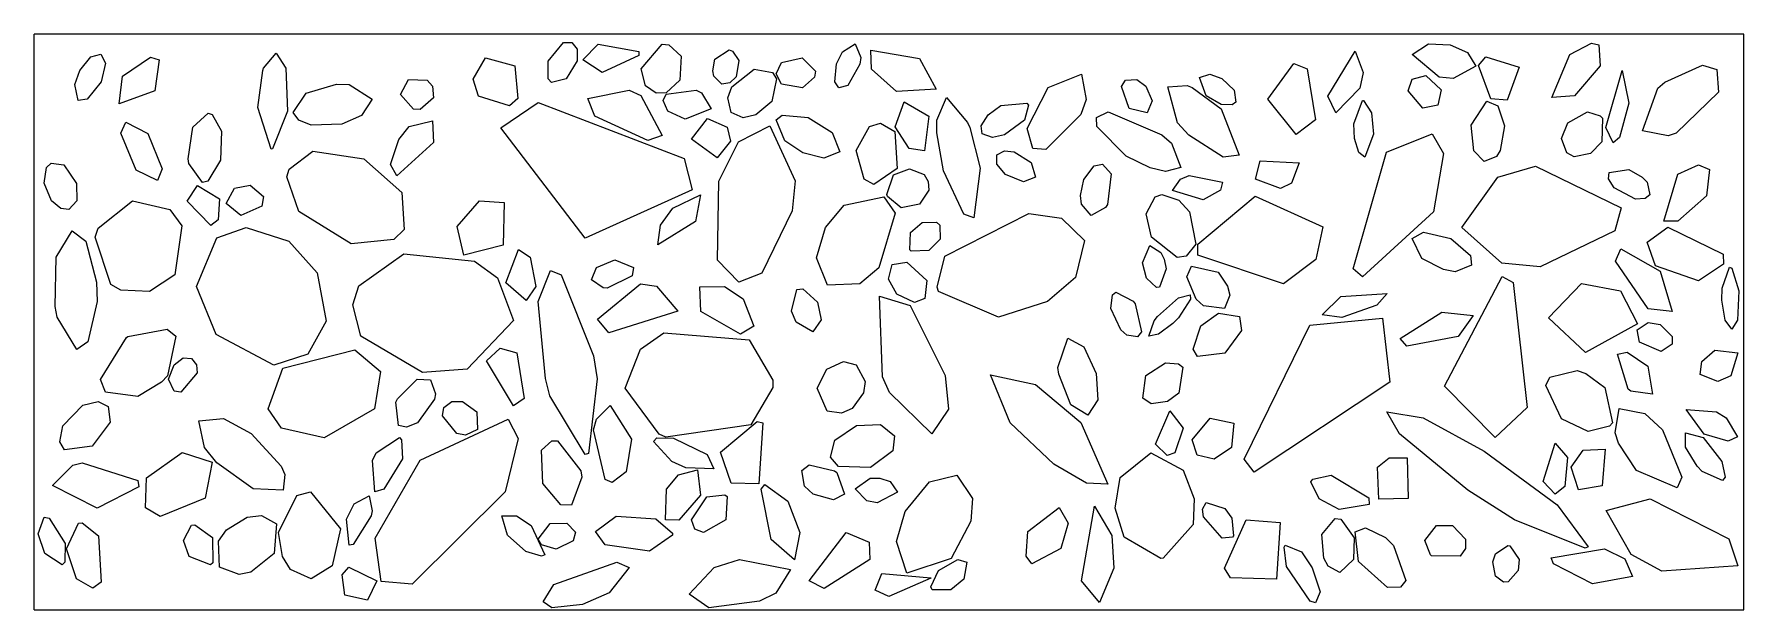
# Model space of a CAD drawing. Header units: millimetres. Extents: x 0 to 0.3, y 0 to 0.101.
import ezdxf

# ---------------------------------------------------------------- set-up
doc = ezdxf.new("R2010")
doc.units = ezdxf.units.MM

msp = doc.modelspace()

# ---------------------------------------------------------------- linework, layer by layer
for p, q in [((0.3, 0.101), (0, 0.101)), ((0, 0), (0, 0.101)), ((0.090172, 0.096271), (0.092897, 0.099523)), ((0.092897, 0.099523), (0.094356, 0.099564)), ((0.094356, 0.099564), (0.095283, 0.098377)), ((0.096268, 0.096491), (0.098979, 0.099277)), ((0.098979, 0.099277), (0.10608, 0.097973)), ((0.106491, 0.094943), (0.110188, 0.099248)), ((0.110188, 0.099248), (0.111381, 0.099145)), ((0.111381, 0.099145), (0.11354, 0.097129)), ((0.141851, 0.09791), (0.144085, 0.09929)), ((0.144085, 0.09929), (0.145049, 0.096939)), ((0.241777, 0.097445), (0.24466, 0.099321)), ((0.24466, 0.099321), (0.24849, 0.099115)), ((0.24849, 0.099115), (0.251522, 0.097787)), ((0.269473, 0.097433), (0.273301, 0.099406)), ((0.273301, 0.099406), (0.274541, 0.099162)), ((0.274541, 0.099162), (0.274818, 0.095443)), ((0.3, 0), (0.3, 0.101)), ((0.007983, 0.09462), (0.009944, 0.097051)), ((0.009944, 0.097051), (0.011688, 0.097496)), ((0.011688, 0.097496), (0.012515, 0.095895)), ((0.015477, 0.093661), (0.020411, 0.096956)), ((0.020411, 0.096956), (0.021916, 0.096529)), ((0.021916, 0.096529), (0.021184, 0.09104)), ((0.040253, 0.095036), (0.042448, 0.097682)), ((0.042448, 0.097682), (0.044129, 0.095051)), ((0.077032, 0.093113), (0.079211, 0.096851)), ((0.079211, 0.096851), (0.084331, 0.095443)), ((0.090203, 0.093145), (0.090172, 0.096271)), ((0.095263, 0.09633), (0.093376, 0.093146)), ((0.095283, 0.098377), (0.095263, 0.09633)), ((0.099659, 0.094293), (0.096268, 0.096491)), ((0.106102, 0.097274), (0.099659, 0.094293)), ((0.10608, 0.097973), (0.106102, 0.097274)), ((0.11354, 0.097129), (0.113319, 0.092923)), ((0.119062, 0.094584), (0.119429, 0.096597)), ((0.119429, 0.096597), (0.121938, 0.098264)), ((0.121938, 0.098264), (0.122547, 0.098049)), ((0.122547, 0.098049), (0.12366, 0.096394)), ((0.12366, 0.096394), (0.123182, 0.093541)), ((0.130174, 0.094048), (0.131114, 0.096053)), ((0.131114, 0.096053), (0.134739, 0.09688)), ((0.134739, 0.09688), (0.137097, 0.094534)), ((0.1408, 0.095804), (0.141851, 0.09791)), ((0.145049, 0.096939), (0.14487, 0.095741)), ((0.146911, 0.09484), (0.146801, 0.098196)), ((0.146801, 0.098196), (0.155365, 0.096719)), ((0.155365, 0.096719), (0.158277, 0.091349)), ((0.226994, 0.09014), (0.231775, 0.098042)), ((0.231775, 0.098042), (0.233205, 0.094299)), ((0.246548, 0.093466), (0.241777, 0.097445)), ((0.251522, 0.097787), (0.252973, 0.095369)), ((0.253425, 0.095491), (0.254716, 0.097037)), ((0.254716, 0.097037), (0.26058, 0.0952)), ((0.26629, 0.089882), (0.269473, 0.097433)), ((0.007111, 0.092197), (0.007983, 0.09462)), ((0.012515, 0.095895), (0.011778, 0.092662)), ((0.014902, 0.088806), (0.015477, 0.093661)), ((0.039241, 0.088121), (0.040129, 0.094654)), ((0.040129, 0.094654), (0.040253, 0.095036)), ((0.044129, 0.095051), (0.044452, 0.087484)), ((0.064276, 0.090421), (0.065665, 0.09307)), ((0.065665, 0.09307), (0.068962, 0.092941)), ((0.07798, 0.090117), (0.077032, 0.093113)), ((0.084331, 0.095443), (0.084849, 0.089744)), ((0.090802, 0.092533), (0.090203, 0.093145)), ((0.093376, 0.093146), (0.090802, 0.092533)), ((0.107242, 0.091951), (0.106491, 0.094943)), ((0.119269, 0.09365), (0.119062, 0.094584)), ((0.120679, 0.092258), (0.119269, 0.09365)), ((0.123182, 0.093541), (0.122076, 0.092449)), ((0.122432, 0.091785), (0.126345, 0.094848)), ((0.126345, 0.094848), (0.129577, 0.094279)), ((0.130285, 0.093147), (0.129413, 0.089188)), ((0.129577, 0.094279), (0.130285, 0.093147)), ((0.131116, 0.092222), (0.130174, 0.094048)), ((0.136953, 0.093448), (0.134847, 0.091609)), ((0.137097, 0.094534), (0.136953, 0.093448)), ((0.140518, 0.092616), (0.1408, 0.095804)), ((0.14487, 0.095741), (0.142753, 0.091978)), ((0.151304, 0.090964), (0.146911, 0.09484)), ((0.177933, 0.091634), (0.183802, 0.093959)), ((0.183802, 0.093959), (0.184627, 0.089533)), ((0.191482, 0.092919), (0.193476, 0.093048)), ((0.193476, 0.093048), (0.195058, 0.091875)), ((0.204474, 0.093403), (0.206321, 0.093975)), ((0.205653, 0.090173), (0.204474, 0.093403)), ((0.206321, 0.093975), (0.208423, 0.093215)), ((0.208423, 0.093215), (0.210583, 0.091202)), ((0.216494, 0.089616), (0.221017, 0.095877)), ((0.221017, 0.095877), (0.223394, 0.094939)), ((0.223394, 0.094939), (0.224827, 0.085966)), ((0.233205, 0.094299), (0.232642, 0.091537)), ((0.241103, 0.091035), (0.24178, 0.093113)), ((0.24178, 0.093113), (0.244193, 0.093766)), ((0.244193, 0.093766), (0.246909, 0.091209)), ((0.248988, 0.093236), (0.246548, 0.093466)), ((0.252973, 0.095369), (0.248988, 0.093236)), ((0.255615, 0.08963), (0.253425, 0.095491)), ((0.26058, 0.0952), (0.258503, 0.089425)), ((0.274818, 0.095443), (0.270263, 0.090187)), ((0.275799, 0.084643), (0.278681, 0.094655)), ((0.278681, 0.094655), (0.279818, 0.088884)), ((0.286121, 0.092604), (0.292776, 0.095586)), ((0.292776, 0.095586), (0.295274, 0.094793)), ((0.295274, 0.094793), (0.295547, 0.09082)), ((0.007731, 0.089353), (0.007111, 0.092197)), ((0.011778, 0.092662), (0.009323, 0.089575)), ((0.021184, 0.09104), (0.014902, 0.088806)), ((0.045471, 0.087253), (0.047721, 0.090647)), ((0.047721, 0.090647), (0.053066, 0.092216)), ((0.053066, 0.092216), (0.055259, 0.092178)), ((0.055259, 0.092178), (0.059296, 0.089583)), ((0.066563, 0.087839), (0.064276, 0.090421)), ((0.068962, 0.092941), (0.069889, 0.091878)), ((0.069889, 0.091878), (0.070088, 0.089842)), ((0.083398, 0.088417), (0.07798, 0.090117)), ((0.097123, 0.089706), (0.104421, 0.091183)), ((0.104421, 0.091183), (0.106446, 0.090231)), ((0.106446, 0.090231), (0.110202, 0.0832)), ((0.109123, 0.09064), (0.107242, 0.091951)), ((0.1109, 0.090731), (0.109123, 0.09064)), ((0.110393, 0.089359), (0.110917, 0.090486)), ((0.113319, 0.092923), (0.1109, 0.090731)), ((0.110917, 0.090486), (0.116134, 0.09116)), ((0.116134, 0.09116), (0.117098, 0.090719)), ((0.117098, 0.090719), (0.118767, 0.087881)), ((0.122076, 0.092449), (0.120679, 0.092258)), ((0.121703, 0.089814), (0.122432, 0.091785)), ((0.134847, 0.091609), (0.131116, 0.092222)), ((0.141221, 0.091598), (0.140518, 0.092616)), ((0.142753, 0.091978), (0.141221, 0.091598)), ((0.158277, 0.091349), (0.151304, 0.090964)), ((0.17422, 0.084432), (0.177933, 0.091634)), ((0.190778, 0.091827), (0.191482, 0.092919)), ((0.192156, 0.087945), (0.190778, 0.091827)), ((0.195058, 0.091875), (0.196181, 0.089326)), ((0.198934, 0.091787), (0.2023, 0.092001)), ((0.200647, 0.085438), (0.198934, 0.091787)), ((0.2023, 0.092001), (0.20318, 0.091645)), ((0.20318, 0.091645), (0.208282, 0.087882)), ((0.208277, 0.088642), (0.205653, 0.090173)), ((0.210583, 0.091202), (0.210853, 0.089064)), ((0.228402, 0.087203), (0.226994, 0.09014)), ((0.232642, 0.091537), (0.228402, 0.087203)), ((0.243657, 0.088019), (0.241103, 0.091035)), ((0.246909, 0.091209), (0.246301, 0.088573)), ((0.270263, 0.090187), (0.26629, 0.089882)), ((0.282226, 0.084018), (0.284922, 0.091511)), ((0.284922, 0.091511), (0.286121, 0.092604)), ((0.295547, 0.09082), (0.288141, 0.083659)), ((0.009323, 0.089575), (0.007731, 0.089353)), ((0.027815, 0.08469), (0.03053, 0.08714)), ((0.03053, 0.08714), (0.03122, 0.086907)), ((0.041598, 0.080838), (0.039241, 0.088121)), ((0.044452, 0.087484), (0.04183, 0.080884)), ((0.046431, 0.085933), (0.045471, 0.087253)), ((0.059296, 0.089583), (0.057444, 0.086716)), ((0.067729, 0.087799), (0.066563, 0.087839)), ((0.070088, 0.089842), (0.067729, 0.087799)), ((0.081895, 0.084586), (0.08843, 0.08904)), ((0.084849, 0.089744), (0.083398, 0.088417)), ((0.08843, 0.08904), (0.114072, 0.079183)), ((0.098376, 0.086615), (0.097123, 0.089706)), ((0.111209, 0.087523), (0.110393, 0.089359)), ((0.114242, 0.086108), (0.111209, 0.087523)), ((0.118767, 0.087881), (0.114242, 0.086108)), ((0.122319, 0.087277), (0.121703, 0.089814)), ((0.12439, 0.086346), (0.122319, 0.087277)), ((0.129413, 0.089188), (0.126618, 0.086825)), ((0.151105, 0.084717), (0.152676, 0.089114)), ((0.152676, 0.089114), (0.156989, 0.086635)), ((0.158371, 0.085928), (0.160094, 0.0899)), ((0.160094, 0.0899), (0.163797, 0.085517)), ((0.167417, 0.086853), (0.169629, 0.088477)), ((0.169629, 0.088477), (0.174178, 0.088878)), ((0.174457, 0.088522), (0.173799, 0.085944)), ((0.174178, 0.088878), (0.174457, 0.088522)), ((0.184627, 0.089533), (0.183652, 0.086937)), ((0.186402, 0.086408), (0.188442, 0.087368)), ((0.188442, 0.087368), (0.197899, 0.083357)), ((0.195305, 0.087176), (0.192156, 0.087945)), ((0.196181, 0.089326), (0.195305, 0.087176)), ((0.210233, 0.088592), (0.208277, 0.088642)), ((0.208282, 0.087882), (0.211443, 0.079797)), ((0.210853, 0.089064), (0.210233, 0.088592)), ((0.221423, 0.083387), (0.216494, 0.089616)), ((0.231553, 0.085299), (0.233109, 0.089389)), ((0.233109, 0.089389), (0.233255, 0.089377)), ((0.233255, 0.089377), (0.234647, 0.087175)), ((0.234647, 0.087175), (0.235028, 0.083449)), ((0.246301, 0.088573), (0.243657, 0.088019)), ((0.25215, 0.085049), (0.254925, 0.089235)), ((0.254925, 0.089235), (0.25681, 0.088416)), ((0.258503, 0.089425), (0.255615, 0.08963)), ((0.25681, 0.088416), (0.258031, 0.084921)), ((0.269093, 0.085421), (0.272597, 0.0874)), ((0.272597, 0.0874), (0.274794, 0.086698)), ((0.279818, 0.088884), (0.278192, 0.082851)), ((0.015229, 0.083633), (0.016078, 0.085554)), ((0.016078, 0.085554), (0.019925, 0.083563)), ((0.02702, 0.079148), (0.027815, 0.08469)), ((0.03122, 0.086907), (0.032846, 0.083989)), ((0.048596, 0.085047), (0.046431, 0.085933)), ((0.053967, 0.085233), (0.048596, 0.085047)), ((0.057444, 0.086716), (0.053967, 0.085233)), ((0.06397, 0.082535), (0.065811, 0.084777)), ((0.065811, 0.084777), (0.069866, 0.085805)), ((0.069866, 0.085805), (0.070069, 0.082023)), ((0.096668, 0.065202), (0.081895, 0.084586)), ((0.107702, 0.082335), (0.098376, 0.086615)), ((0.11536, 0.082579), (0.118156, 0.086211)), ((0.118156, 0.086211), (0.121574, 0.084663)), ((0.121574, 0.084663), (0.122166, 0.082208)), ((0.123586, 0.082126), (0.129084, 0.084899)), ((0.126618, 0.086825), (0.12439, 0.086346)), ((0.129084, 0.084899), (0.133511, 0.07529)), ((0.130206, 0.085982), (0.13125, 0.086797)), ((0.131692, 0.082263), (0.130206, 0.085982)), ((0.13125, 0.086797), (0.135798, 0.086398)), ((0.135798, 0.086398), (0.14004, 0.083754)), ((0.144249, 0.080604), (0.146585, 0.084821)), ((0.146585, 0.084821), (0.1485, 0.085412)), ((0.1485, 0.085412), (0.151031, 0.083923)), ((0.153555, 0.08093), (0.151105, 0.084717)), ((0.156989, 0.086635), (0.156208, 0.080555)), ((0.158392, 0.083695), (0.158371, 0.085928)), ((0.163797, 0.085517), (0.164168, 0.084611)), ((0.164168, 0.084611), (0.166026, 0.077474)), ((0.166184, 0.084929), (0.167417, 0.086853)), ((0.166333, 0.083544), (0.166184, 0.084929)), ((0.173799, 0.085944), (0.170268, 0.08336)), ((0.175222, 0.08094), (0.17422, 0.084432)), ((0.183652, 0.086937), (0.177495, 0.08078)), ((0.186498, 0.084781), (0.186402, 0.086408)), ((0.191628, 0.079614), (0.186498, 0.084781)), ((0.202591, 0.083256), (0.200647, 0.085438)), ((0.224827, 0.085966), (0.221423, 0.083387)), ((0.231707, 0.082723), (0.231553, 0.085299)), ((0.252634, 0.080551), (0.25215, 0.085049)), ((0.258031, 0.084921), (0.257274, 0.080579)), ((0.267991, 0.082679), (0.269093, 0.085421)), ((0.274794, 0.086698), (0.275191, 0.086255)), ((0.275191, 0.086255), (0.275091, 0.082091)), ((0.277056, 0.081926), (0.275799, 0.084643)), ((0.286753, 0.08316), (0.282226, 0.084018)), ((0.017911, 0.077157), (0.015229, 0.083633)), ((0.019925, 0.083563), (0.022459, 0.077367)), ((0.032846, 0.083989), (0.032689, 0.078868)), ((0.062522, 0.078109), (0.06397, 0.082535)), ((0.070069, 0.082023), (0.06361, 0.076147)), ((0.110202, 0.0832), (0.107702, 0.082335)), ((0.11985, 0.079281), (0.11536, 0.082579)), ((0.122166, 0.082208), (0.11985, 0.079281)), ((0.120139, 0.075197), (0.123586, 0.082126)), ((0.134905, 0.080167), (0.131692, 0.082263)), ((0.14004, 0.083754), (0.141359, 0.080372)), ((0.151031, 0.083923), (0.151431, 0.077412)), ((0.159536, 0.077019), (0.158392, 0.083695)), ((0.168164, 0.082872), (0.166333, 0.083544)), ((0.170268, 0.08336), (0.168164, 0.082872)), ((0.197899, 0.083357), (0.199566, 0.081854)), ((0.199566, 0.081854), (0.201201, 0.077582)), ((0.208647, 0.079441), (0.202591, 0.083256)), ((0.232456, 0.080252), (0.231707, 0.082723)), ((0.235028, 0.083449), (0.23347, 0.079408)), ((0.23731, 0.080275), (0.245331, 0.083497)), ((0.245331, 0.083497), (0.247288, 0.080091)), ((0.268921, 0.080158), (0.267991, 0.082679)), ((0.275091, 0.082091), (0.273096, 0.08007)), ((0.278192, 0.082851), (0.277056, 0.081926)), ((0.288141, 0.083659), (0.286753, 0.08316)), ((0.002169, 0.077587), (0.002967, 0.078364)), ((0.002967, 0.078364), (0.005198, 0.078075)), ((0.005198, 0.078075), (0.007433, 0.074779)), ((0.027139, 0.078322), (0.02702, 0.079148)), ((0.029507, 0.074985), (0.027139, 0.078322)), ((0.032689, 0.078868), (0.030454, 0.075206)), ((0.04183, 0.080884), (0.041598, 0.080838)), ((0.044734, 0.077314), (0.04887, 0.080457)), ((0.04887, 0.080457), (0.057863, 0.079137)), ((0.057863, 0.079137), (0.064529, 0.073212)), ((0.06361, 0.076147), (0.062522, 0.078109)), ((0.114072, 0.079183), (0.115461, 0.073662)), ((0.138564, 0.079225), (0.134905, 0.080167)), ((0.141359, 0.080372), (0.138564, 0.079225)), ((0.14566, 0.075547), (0.144249, 0.080604)), ((0.156208, 0.080555), (0.153555, 0.08093)), ((0.168908, 0.079809), (0.170258, 0.080527)), ((0.168914, 0.078202), (0.168908, 0.079809)), ((0.170441, 0.076396), (0.168914, 0.078202)), ((0.170258, 0.080527), (0.171976, 0.080332)), ((0.171976, 0.080332), (0.174938, 0.078473)), ((0.174938, 0.078473), (0.175679, 0.075923)), ((0.177495, 0.08078), (0.175222, 0.08094)), ((0.186004, 0.077903), (0.187488, 0.078196)), ((0.187488, 0.078196), (0.189, 0.07652)), ((0.195822, 0.077545), (0.191628, 0.079614)), ((0.211443, 0.079797), (0.208647, 0.079441)), ((0.214299, 0.075585), (0.215131, 0.078777)), ((0.215131, 0.078777), (0.221971, 0.07845)), ((0.221971, 0.07845), (0.220613, 0.074872)), ((0.231443, 0.059849), (0.23731, 0.080275)), ((0.23347, 0.079408), (0.232456, 0.080252)), ((0.247288, 0.080091), (0.245567, 0.069839)), ((0.25445, 0.078677), (0.252634, 0.080551)), ((0.256616, 0.079555), (0.25445, 0.078677)), ((0.257274, 0.080579), (0.256616, 0.079555)), ((0.270223, 0.079505), (0.268921, 0.080158)), ((0.273096, 0.08007), (0.270223, 0.079505)), ((0.288434, 0.076424), (0.292037, 0.078064)), ((0.292037, 0.078064), (0.293961, 0.077237)), ((0.001769, 0.074865), (0.002169, 0.077587)), ((0.021627, 0.075352), (0.017911, 0.077157)), ((0.022459, 0.077367), (0.021627, 0.075352)), ((0.030454, 0.075206), (0.029507, 0.074985)), ((0.044351, 0.075944), (0.044734, 0.077314)), ((0.046437, 0.06988), (0.044351, 0.075944)), ((0.119903, 0.061373), (0.120139, 0.075197)), ((0.133511, 0.07529), (0.133007, 0.069989)), ((0.147317, 0.074641), (0.14566, 0.075547)), ((0.151431, 0.077412), (0.147317, 0.074641)), ((0.149621, 0.072882), (0.150785, 0.076351)), ((0.150785, 0.076351), (0.1536, 0.077394)), ((0.1536, 0.077394), (0.156147, 0.076355)), ((0.156147, 0.076355), (0.156881, 0.075182)), ((0.156881, 0.075182), (0.15701, 0.073615)), ((0.163147, 0.069445), (0.159536, 0.077019)), ((0.166026, 0.077474), (0.164866, 0.068793)), ((0.173605, 0.075109), (0.170441, 0.076396)), ((0.175679, 0.075923), (0.173605, 0.075109)), ((0.183604, 0.072675), (0.184185, 0.075526)), ((0.184185, 0.075526), (0.186004, 0.077903)), ((0.189, 0.07652), (0.188314, 0.071099)), ((0.19851, 0.076901), (0.195822, 0.077545)), ((0.201201, 0.077582), (0.19851, 0.076901)), ((0.199728, 0.07356), (0.20118, 0.075545)), ((0.20118, 0.075545), (0.202653, 0.076193)), ((0.202653, 0.076193), (0.208543, 0.075007)), ((0.208543, 0.075007), (0.208195, 0.073639)), ((0.218724, 0.073936), (0.214299, 0.075585)), ((0.250512, 0.067097), (0.256809, 0.075913)), ((0.256809, 0.075913), (0.263447, 0.077821)), ((0.263447, 0.077821), (0.278493, 0.070546)), ((0.276255, 0.075644), (0.276359, 0.076727)), ((0.277224, 0.074038), (0.276255, 0.075644)), ((0.276359, 0.076727), (0.279796, 0.077271)), ((0.279796, 0.077271), (0.282191, 0.075942)), ((0.282191, 0.075942), (0.283056, 0.075037)), ((0.283056, 0.075037), (0.283516, 0.072822)), ((0.285975, 0.068169), (0.288434, 0.076424)), ((0.293961, 0.077237), (0.293426, 0.072645)), ((0.003052, 0.071778), (0.001769, 0.074865)), ((0.007433, 0.074779), (0.007493, 0.071782)), ((0.026866, 0.071697), (0.028653, 0.074474)), ((0.028653, 0.074474), (0.032522, 0.07212)), ((0.032522, 0.07212), (0.032274, 0.06845)), ((0.033696, 0.07131), (0.035134, 0.073974)), ((0.035134, 0.073974), (0.037906, 0.074503)), ((0.037906, 0.074503), (0.04023, 0.072543)), ((0.04023, 0.072543), (0.039939, 0.070835)), ((0.064529, 0.073212), (0.064902, 0.06674)), ((0.115461, 0.073662), (0.096668, 0.065202)), ((0.112048, 0.070458), (0.116904, 0.072785)), ((0.116904, 0.072785), (0.116031, 0.068117)), ((0.142122, 0.071005), (0.149097, 0.072467)), ((0.149097, 0.072467), (0.151103, 0.069611)), ((0.149743, 0.07251), (0.149621, 0.072882)), ((0.152142, 0.07053), (0.149743, 0.07251)), ((0.15701, 0.073615), (0.155377, 0.071154)), ((0.183767, 0.071203), (0.183604, 0.072675)), ((0.195109, 0.069502), (0.196689, 0.072469)), ((0.196689, 0.072469), (0.197864, 0.072855)), ((0.197864, 0.072855), (0.20086, 0.071881)), ((0.205118, 0.071941), (0.199728, 0.07356)), ((0.204172, 0.064186), (0.214244, 0.072579)), ((0.208195, 0.073639), (0.205118, 0.071941)), ((0.214244, 0.072579), (0.226118, 0.067206)), ((0.220613, 0.074872), (0.218724, 0.073936)), ((0.280991, 0.072059), (0.277224, 0.074038)), ((0.282719, 0.07217), (0.280991, 0.072059)), ((0.283516, 0.072822), (0.282719, 0.07217)), ((0.293426, 0.072645), (0.28841, 0.068168)), ((0.004657, 0.070427), (0.003052, 0.071778)), ((0.00609, 0.070266), (0.004657, 0.070427)), ((0.007493, 0.071782), (0.00609, 0.070266)), ((0.011254, 0.066936), (0.017252, 0.071747)), ((0.017252, 0.071747), (0.023784, 0.070229)), ((0.023784, 0.070229), (0.025932, 0.067398)), ((0.030975, 0.067454), (0.026866, 0.071697)), ((0.036246, 0.069164), (0.033696, 0.07131)), ((0.039939, 0.070835), (0.036246, 0.069164)), ((0.055647, 0.06423), (0.046437, 0.06988)), ((0.074222, 0.067272), (0.078142, 0.071742)), ((0.078142, 0.071742), (0.082447, 0.071471)), ((0.082447, 0.071471), (0.082274, 0.064002)), ((0.109882, 0.067513), (0.112048, 0.070458)), ((0.133007, 0.069989), (0.127695, 0.059058)), ((0.138858, 0.067065), (0.142122, 0.071005)), ((0.151103, 0.069611), (0.148239, 0.060033)), ((0.155377, 0.071154), (0.152142, 0.07053)), ((0.159777, 0.062024), (0.174556, 0.069552)), ((0.164866, 0.068793), (0.163147, 0.069445)), ((0.174556, 0.069552), (0.180257, 0.068709)), ((0.18545, 0.069171), (0.183767, 0.071203)), ((0.187978, 0.07057), (0.18545, 0.069171)), ((0.188314, 0.071099), (0.187978, 0.07057)), ((0.196068, 0.065403), (0.195109, 0.069502)), ((0.20086, 0.071881), (0.202752, 0.06982)), ((0.202752, 0.06982), (0.203844, 0.064139)), ((0.245567, 0.069839), (0.233097, 0.058445)), ((0.278493, 0.070546), (0.27734, 0.066479)), ((0.003862, 0.061866), (0.006642, 0.066476)), ((0.006642, 0.066476), (0.009064, 0.064672)), ((0.010692, 0.065371), (0.011254, 0.066936)), ((0.025932, 0.067398), (0.024681, 0.058783)), ((0.032274, 0.06845), (0.030975, 0.067454)), ((0.032023, 0.065276), (0.037219, 0.067058)), ((0.037219, 0.067058), (0.044669, 0.064697)), ((0.064902, 0.06674), (0.063113, 0.064993)), ((0.075406, 0.06222), (0.074222, 0.067272)), ((0.116031, 0.068117), (0.109408, 0.064063)), ((0.109408, 0.064063), (0.109882, 0.067513)), ((0.137266, 0.061745), (0.138858, 0.067065)), ((0.153667, 0.063172), (0.153748, 0.066219)), ((0.153748, 0.066219), (0.155796, 0.067955)), ((0.155796, 0.067955), (0.158344, 0.068005)), ((0.158344, 0.068005), (0.158918, 0.067501)), ((0.158918, 0.067501), (0.15895, 0.065061)), ((0.180257, 0.068709), (0.184299, 0.064819)), ((0.226118, 0.067206), (0.224896, 0.061443)), ((0.241814, 0.065144), (0.243765, 0.066245)), ((0.243765, 0.066245), (0.248589, 0.065167)), ((0.257558, 0.060834), (0.250512, 0.067097)), ((0.27734, 0.066479), (0.264275, 0.060187)), ((0.283069, 0.064501), (0.286646, 0.067119)), ((0.28841, 0.068168), (0.285975, 0.068169)), ((0.286646, 0.067119), (0.296365, 0.062402)), ((0.009064, 0.064672), (0.010942, 0.057472)), ((0.013449, 0.057086), (0.010692, 0.065371)), ((0.028496, 0.05671), (0.032023, 0.065276)), ((0.044669, 0.064697), (0.049649, 0.059107)), ((0.063113, 0.064993), (0.055647, 0.06423)), ((0.082274, 0.064002), (0.075406, 0.06222)), ((0.082762, 0.057391), (0.084963, 0.063207)), ((0.084963, 0.063207), (0.087008, 0.061893)), ((0.153911, 0.062956), (0.153667, 0.063172)), ((0.156991, 0.063046), (0.153911, 0.062956)), ((0.15895, 0.065061), (0.156991, 0.063046)), ((0.184299, 0.064819), (0.18274, 0.058304)), ((0.194456, 0.060884), (0.195785, 0.063907)), ((0.195785, 0.063907), (0.197673, 0.062707)), ((0.200577, 0.061831), (0.196068, 0.065403)), ((0.203844, 0.064139), (0.202167, 0.062063)), ((0.204209, 0.062203), (0.204172, 0.064186)), ((0.243526, 0.061644), (0.241814, 0.065144)), ((0.248589, 0.065167), (0.252016, 0.062183)), ((0.277492, 0.061179), (0.278407, 0.063316)), ((0.278407, 0.063316), (0.285345, 0.059429)), ((0.284502, 0.060339), (0.283069, 0.064501)), ((0.003688, 0.053193), (0.003862, 0.061866)), ((0.05697, 0.056853), (0.06489, 0.062458)), ((0.06489, 0.062458), (0.077293, 0.061154)), ((0.077293, 0.061154), (0.081311, 0.058234)), ((0.087008, 0.061893), (0.088042, 0.056724)), ((0.097771, 0.057896), (0.098698, 0.060054)), ((0.098698, 0.060054), (0.10188, 0.061398)), ((0.10188, 0.061398), (0.105187, 0.060058)), ((0.105187, 0.060058), (0.104943, 0.058619)), ((0.123672, 0.057504), (0.119903, 0.061373)), ((0.139194, 0.056967), (0.137266, 0.061745)), ((0.148239, 0.060033), (0.14491, 0.057201)), ((0.149885, 0.057988), (0.150584, 0.060568)), ((0.150584, 0.060568), (0.153146, 0.060987)), ((0.153146, 0.060987), (0.156619, 0.057774)), ((0.158444, 0.056586), (0.159777, 0.062024)), ((0.195209, 0.058175), (0.194456, 0.060884)), ((0.197673, 0.062707), (0.19827, 0.061496)), ((0.19827, 0.061496), (0.198649, 0.059816)), ((0.202167, 0.062063), (0.200577, 0.061831)), ((0.20229, 0.058414), (0.203055, 0.06028)), ((0.203055, 0.06028), (0.207741, 0.059222)), ((0.219202, 0.057193), (0.204209, 0.062203)), ((0.224896, 0.061443), (0.219202, 0.057193)), ((0.247313, 0.059685), (0.243526, 0.061644)), ((0.252195, 0.060458), (0.249356, 0.059328)), ((0.252016, 0.062183), (0.252195, 0.060458)), ((0.264275, 0.060187), (0.257558, 0.060834)), ((0.283192, 0.052805), (0.277492, 0.061179)), ((0.292022, 0.057747), (0.284502, 0.060339)), ((0.296424, 0.060655), (0.292022, 0.057747)), ((0.296183, 0.056436), (0.297502, 0.060112)), ((0.296365, 0.062402), (0.296424, 0.060655)), ((0.297502, 0.060112), (0.29788, 0.059948)), ((0.010942, 0.057472), (0.011027, 0.05408)), ((0.015186, 0.056102), (0.013449, 0.057086)), ((0.024681, 0.058783), (0.020241, 0.055841)), ((0.049649, 0.059107), (0.051245, 0.050651)), ((0.081311, 0.058234), (0.084105, 0.050755)), ((0.086324, 0.054274), (0.082762, 0.057391)), ((0.088444, 0.054122), (0.090589, 0.059532)), ((0.090589, 0.059532), (0.092488, 0.058794)), ((0.092488, 0.058794), (0.098123, 0.044583)), ((0.099864, 0.056498), (0.097771, 0.057896)), ((0.098843, 0.051004), (0.106413, 0.057197)), ((0.104943, 0.058619), (0.100536, 0.056463)), ((0.106413, 0.057197), (0.109202, 0.056784)), ((0.127695, 0.059058), (0.123672, 0.057504)), ((0.14491, 0.057201), (0.139194, 0.056967)), ((0.151354, 0.055383), (0.149885, 0.057988)), ((0.156619, 0.057774), (0.156277, 0.054607)), ((0.18274, 0.058304), (0.177831, 0.05411)), ((0.196923, 0.056575), (0.195209, 0.058175)), ((0.198649, 0.059816), (0.197453, 0.056593)), ((0.203893, 0.054523), (0.20229, 0.058414)), ((0.207741, 0.059222), (0.209391, 0.056812)), ((0.233097, 0.058445), (0.231443, 0.059849)), ((0.249356, 0.059328), (0.247313, 0.059685)), ((0.24746, 0.039221), (0.257597, 0.058488)), ((0.257597, 0.058488), (0.259529, 0.057414)), ((0.259529, 0.057414), (0.261965, 0.035472)), ((0.265717, 0.051252), (0.271538, 0.057228)), ((0.271538, 0.057228), (0.278334, 0.055981)), ((0.285345, 0.059429), (0.287422, 0.052369)), ((0.29788, 0.059948), (0.299114, 0.055964)), ((0.011027, 0.05408), (0.009412, 0.047021)), ((0.020241, 0.055841), (0.015186, 0.056102)), ((0.031922, 0.048311), (0.028496, 0.05671)), ((0.05594, 0.053508), (0.05697, 0.056853)), ((0.088042, 0.056724), (0.086324, 0.054274)), ((0.089714, 0.040576), (0.088444, 0.054122)), ((0.100536, 0.056463), (0.099864, 0.056498)), ((0.109202, 0.056784), (0.112945, 0.052384)), ((0.116784, 0.056693), (0.121163, 0.056735)), ((0.116965, 0.052368), (0.116784, 0.056693)), ((0.121163, 0.056735), (0.124407, 0.054569)), ((0.124407, 0.054569), (0.126273, 0.049745)), ((0.132877, 0.052404), (0.133802, 0.056183)), ((0.133802, 0.056183), (0.134864, 0.056339)), ((0.134864, 0.056339), (0.137456, 0.053985)), ((0.148858, 0.04088), (0.14833, 0.05501)), ((0.14833, 0.05501), (0.153703, 0.053399)), ((0.154481, 0.053917), (0.151354, 0.055383)), ((0.156277, 0.054607), (0.154481, 0.053917)), ((0.158661, 0.055841), (0.158444, 0.056586)), ((0.169196, 0.051361), (0.158661, 0.055841)), ((0.177831, 0.05411), (0.169196, 0.051361)), ((0.188923, 0.052842), (0.189242, 0.055261)), ((0.189242, 0.055261), (0.189785, 0.055721)), ((0.189785, 0.055721), (0.19284, 0.05417)), ((0.19284, 0.05417), (0.193178, 0.053696)), ((0.197453, 0.056593), (0.196923, 0.056575)), ((0.197125, 0.051493), (0.200779, 0.054762)), ((0.20291, 0.054499), (0.200773, 0.051218)), ((0.200779, 0.054762), (0.202838, 0.055249)), ((0.202838, 0.055249), (0.20291, 0.054499)), ((0.205172, 0.053362), (0.203893, 0.054523)), ((0.209788, 0.055186), (0.208897, 0.052879)), ((0.209391, 0.056812), (0.209788, 0.055186)), ((0.225991, 0.051757), (0.229277, 0.054963)), ((0.229277, 0.054963), (0.237429, 0.055474)), ((0.237429, 0.055474), (0.235602, 0.053473)), ((0.278334, 0.055981), (0.281329, 0.050181)), ((0.296172, 0.05435), (0.296183, 0.056436)), ((0.296744, 0.050802), (0.296172, 0.05435)), ((0.299114, 0.055964), (0.298871, 0.050841)), ((0.004023, 0.051343), (0.003688, 0.053193)), ((0.007509, 0.045699), (0.004023, 0.051343)), ((0.057338, 0.048032), (0.05594, 0.053508)), ((0.100818, 0.048612), (0.098843, 0.051004)), ((0.112945, 0.052384), (0.100818, 0.048612)), ((0.123966, 0.048357), (0.116965, 0.052368)), ((0.133728, 0.050468), (0.132877, 0.052404)), ((0.137456, 0.053985), (0.138076, 0.050857)), ((0.153703, 0.053399), (0.15986, 0.041115)), ((0.190668, 0.049129), (0.188923, 0.052842)), ((0.193178, 0.053696), (0.194286, 0.048776)), ((0.19651, 0.050705), (0.197125, 0.051493)), ((0.200773, 0.051218), (0.199781, 0.050213)), ((0.204734, 0.049805), (0.207835, 0.052079)), ((0.208897, 0.052879), (0.205172, 0.053362)), ((0.207835, 0.052079), (0.211487, 0.051475)), ((0.211487, 0.051475), (0.211832, 0.049025)), ((0.223852, 0.049934), (0.236577, 0.051145)), ((0.229434, 0.0513), (0.225991, 0.051757)), ((0.235602, 0.053473), (0.229434, 0.0513)), ((0.236577, 0.051145), (0.237884, 0.039931)), ((0.239676, 0.047603), (0.247018, 0.05224)), ((0.247018, 0.05224), (0.252499, 0.051652)), ((0.252499, 0.051652), (0.249899, 0.047929)), ((0.272241, 0.045159), (0.265717, 0.051252)), ((0.287422, 0.052369), (0.283192, 0.052805)), ((0.016416, 0.04795), (0.023323, 0.049242)), ((0.023323, 0.049242), (0.02485, 0.048034)), ((0.02485, 0.048034), (0.023417, 0.04106)), ((0.042031, 0.04293), (0.031922, 0.048311)), ((0.051245, 0.050651), (0.048002, 0.044844)), ((0.068142, 0.041637), (0.057338, 0.048032)), ((0.084105, 0.050755), (0.075991, 0.042222)), ((0.106372, 0.045758), (0.110496, 0.048621)), ((0.110496, 0.048621), (0.125482, 0.047396)), ((0.126273, 0.049745), (0.123966, 0.048357)), ((0.136639, 0.048789), (0.133728, 0.050468)), ((0.138076, 0.050857), (0.136639, 0.048789)), ((0.191726, 0.048175), (0.190668, 0.049129)), ((0.193589, 0.047882), (0.191726, 0.048175)), ((0.194286, 0.048776), (0.193589, 0.047882)), ((0.195585, 0.047992), (0.19651, 0.050705)), ((0.197312, 0.048336), (0.195585, 0.047992)), ((0.199781, 0.050213), (0.197312, 0.048336)), ((0.203374, 0.045741), (0.204734, 0.049805)), ((0.211832, 0.049025), (0.208933, 0.045027)), ((0.212307, 0.026451), (0.223852, 0.049934)), ((0.281329, 0.050181), (0.272241, 0.045159)), ((0.281305, 0.049125), (0.283192, 0.050399)), ((0.281672, 0.046965), (0.281305, 0.049125)), ((0.283192, 0.050399), (0.285341, 0.050076)), ((0.285341, 0.050076), (0.287456, 0.047945)), ((0.297879, 0.049271), (0.296744, 0.050802)), ((0.298871, 0.050841), (0.297879, 0.049271)), ((0.009412, 0.047021), (0.007509, 0.045699)), ((0.011614, 0.040412), (0.016201, 0.047809)), ((0.016201, 0.047809), (0.016416, 0.04795)), ((0.043611, 0.042406), (0.056254, 0.045604)), ((0.056254, 0.045604), (0.060747, 0.041812)), ((0.079388, 0.043662), (0.081751, 0.045933)), ((0.081751, 0.045933), (0.084686, 0.045103)), ((0.084686, 0.045103), (0.085962, 0.037064)), ((0.103682, 0.038918), (0.106372, 0.045758)), ((0.125482, 0.047396), (0.12964, 0.040268)), ((0.179642, 0.042498), (0.181357, 0.047654)), ((0.181357, 0.047654), (0.184218, 0.046159)), ((0.184218, 0.046159), (0.186355, 0.04146)), ((0.20415, 0.044433), (0.203374, 0.045741)), ((0.208933, 0.045027), (0.20415, 0.044433)), ((0.240879, 0.046246), (0.239676, 0.047603)), ((0.249899, 0.047929), (0.240879, 0.046246)), ((0.277832, 0.044856), (0.279546, 0.045198)), ((0.279546, 0.045198), (0.283179, 0.042726)), ((0.285509, 0.045301), (0.281672, 0.046965)), ((0.287421, 0.046583), (0.285509, 0.045301)), ((0.287456, 0.047945), (0.287421, 0.046583)), ((0.292653, 0.043596), (0.294944, 0.045551)), ((0.294944, 0.045551), (0.298949, 0.045061)), ((0.298949, 0.045061), (0.2977, 0.041061)), ((0.023582, 0.040472), (0.024536, 0.042986)), ((0.024536, 0.042986), (0.026165, 0.044199)), ((0.026165, 0.044199), (0.027629, 0.044118)), ((0.027629, 0.044118), (0.028494, 0.043006)), ((0.028494, 0.043006), (0.028572, 0.041564)), ((0.041078, 0.035274), (0.043611, 0.042406)), ((0.048002, 0.044844), (0.042031, 0.04293)), ((0.075991, 0.042222), (0.068142, 0.041637)), ((0.084127, 0.035774), (0.079388, 0.043662)), ((0.098123, 0.044583), (0.098764, 0.040555)), ((0.137369, 0.038912), (0.139068, 0.042218)), ((0.139068, 0.042218), (0.141987, 0.043555)), ((0.141987, 0.043555), (0.144225, 0.042955)), ((0.144225, 0.042955), (0.145793, 0.04004)), ((0.179792, 0.041345), (0.179642, 0.042498)), ((0.195052, 0.04109), (0.198529, 0.043349)), ((0.198529, 0.043349), (0.200793, 0.043138)), ((0.200793, 0.043138), (0.201537, 0.042574)), ((0.201537, 0.042574), (0.200883, 0.038037)), ((0.27971, 0.038725), (0.277832, 0.044856)), ((0.283179, 0.042726), (0.28398, 0.037835)), ((0.292349, 0.041265), (0.292653, 0.043596)), ((0.012502, 0.038194), (0.011614, 0.040412)), ((0.022348, 0.039937), (0.018209, 0.037437)), ((0.023417, 0.04106), (0.022348, 0.039937)), ((0.024578, 0.038359), (0.023582, 0.040472)), ((0.028572, 0.041564), (0.025715, 0.038204)), ((0.060747, 0.041812), (0.059731, 0.035239)), ((0.063742, 0.037029), (0.067223, 0.040465)), ((0.067223, 0.040465), (0.06953, 0.040371)), ((0.06953, 0.040371), (0.070398, 0.037919)), ((0.090486, 0.03753), (0.089714, 0.040576)), ((0.098764, 0.040555), (0.09725, 0.027422)), ((0.12964, 0.040268), (0.129598, 0.038996)), ((0.145793, 0.04004), (0.145527, 0.038056)), ((0.150104, 0.03814), (0.148858, 0.04088)), ((0.15986, 0.041115), (0.160419, 0.0352)), ((0.171268, 0.032832), (0.167795, 0.041228)), ((0.167795, 0.041228), (0.175731, 0.039548)), ((0.175731, 0.039548), (0.183635, 0.032872)), ((0.1819, 0.035991), (0.179792, 0.041345)), ((0.186355, 0.04146), (0.186638, 0.036836)), ((0.194547, 0.037143), (0.195052, 0.04109)), ((0.237884, 0.039931), (0.214101, 0.024146)), ((0.25634, 0.030209), (0.24746, 0.039221)), ((0.265285, 0.039357), (0.265949, 0.040841)), ((0.268013, 0.033512), (0.265285, 0.039357)), ((0.265949, 0.040841), (0.270786, 0.041963)), ((0.270786, 0.041963), (0.27226, 0.041457)), ((0.27226, 0.041457), (0.275593, 0.03903)), ((0.275593, 0.03903), (0.276945, 0.032831)), ((0.295431, 0.040041), (0.292349, 0.041265)), ((0.2977, 0.041061), (0.295431, 0.040041)), ((0.008545, 0.035893), (0.011248, 0.036563)), ((0.011248, 0.036563), (0.012989, 0.035697)), ((0.018209, 0.037437), (0.012502, 0.038194)), ((0.025715, 0.038204), (0.024578, 0.038359)), ((0.063466, 0.036407), (0.063742, 0.037029)), ((0.063942, 0.032338), (0.063466, 0.036407)), ((0.070224, 0.036976), (0.067266, 0.032798)), ((0.070398, 0.037919), (0.070224, 0.036976)), ((0.071894, 0.035474), (0.073307, 0.036558)), ((0.073307, 0.036558), (0.075183, 0.036544)), ((0.075183, 0.036544), (0.077654, 0.034764)), ((0.085962, 0.037064), (0.084127, 0.035774)), ((0.096677, 0.027223), (0.090486, 0.03753)), ((0.109645, 0.030823), (0.103682, 0.038918)), ((0.129598, 0.038996), (0.12576, 0.032457)), ((0.139146, 0.034883), (0.137369, 0.038912)), ((0.145527, 0.038056), (0.143511, 0.035313)), ((0.157505, 0.030889), (0.150104, 0.03814)), ((0.186638, 0.036836), (0.184877, 0.034162)), ((0.196033, 0.036162), (0.194547, 0.037143)), ((0.198867, 0.03654), (0.196033, 0.036162)), ((0.200883, 0.038037), (0.198867, 0.03654)), ((0.280173, 0.038363), (0.27971, 0.038725)), ((0.28398, 0.037835), (0.280173, 0.038363)), ((0.005024, 0.032278), (0.008545, 0.035893)), ((0.012989, 0.035697), (0.01332, 0.032929)), ((0.028904, 0.033149), (0.033248, 0.033551)), ((0.029878, 0.028467), (0.028904, 0.033149)), ((0.033248, 0.033551), (0.038058, 0.030914)), ((0.043399, 0.031858), (0.041078, 0.035274)), ((0.059731, 0.035239), (0.050869, 0.030202)), ((0.067749, 0.026257), (0.083157, 0.033426)), ((0.071621, 0.034015), (0.071894, 0.035474)), ((0.074169, 0.03096), (0.071621, 0.034015)), ((0.077654, 0.034764), (0.077763, 0.03163)), ((0.083157, 0.033426), (0.084923, 0.030079)), ((0.098156, 0.031562), (0.098688, 0.033438)), ((0.098688, 0.033438), (0.101094, 0.035854)), ((0.101094, 0.035854), (0.104824, 0.029947)), ((0.120403, 0.027687), (0.126883, 0.033056)), ((0.126883, 0.033056), (0.127835, 0.032817)), ((0.141693, 0.034506), (0.139146, 0.034883)), ((0.143511, 0.035313), (0.141693, 0.034506)), ((0.160419, 0.0352), (0.157505, 0.030889)), ((0.184877, 0.034162), (0.1819, 0.035991)), ((0.196741, 0.02905), (0.199264, 0.034917)), ((0.199264, 0.034917), (0.201602, 0.031896)), ((0.203213, 0.029829), (0.206361, 0.033633)), ((0.206361, 0.033633), (0.210507, 0.03276)), ((0.239568, 0.03087), (0.237367, 0.034723)), ((0.237367, 0.034723), (0.243751, 0.033704)), ((0.243751, 0.033704), (0.254455, 0.02784)), ((0.261965, 0.035472), (0.25634, 0.030209)), ((0.272709, 0.031309), (0.268013, 0.033512)), ((0.277398, 0.031077), (0.278156, 0.035328)), ((0.278156, 0.035328), (0.282646, 0.034428)), ((0.282646, 0.034428), (0.285708, 0.031566)), ((0.29307, 0.030837), (0.289875, 0.03514)), ((0.289875, 0.03514), (0.295224, 0.034732)), ((0.295224, 0.034732), (0.296926, 0.033672)), ((0.296926, 0.033672), (0.298914, 0.030367)), ((0.004505, 0.029473), (0.005024, 0.032278)), ((0.01332, 0.032929), (0.010168, 0.028723)), ((0.038058, 0.030914), (0.043316, 0.025191)), ((0.050869, 0.030202), (0.043399, 0.031858)), ((0.060035, 0.027533), (0.064109, 0.030224)), ((0.065324, 0.032019), (0.063942, 0.032338)), ((0.064109, 0.030224), (0.064473, 0.02981)), ((0.067266, 0.032798), (0.065324, 0.032019)), ((0.075691, 0.030668), (0.074169, 0.03096)), ((0.077763, 0.03163), (0.075691, 0.030668)), ((0.084923, 0.030079), (0.082653, 0.020707)), ((0.100189, 0.02287), (0.098156, 0.031562)), ((0.108682, 0.029549), (0.109241, 0.03016)), ((0.109241, 0.03016), (0.112159, 0.03014)), ((0.110838, 0.030307), (0.109645, 0.030823)), ((0.12576, 0.032457), (0.110838, 0.030307)), ((0.112159, 0.03014), (0.118069, 0.027227)), ((0.127835, 0.032817), (0.127166, 0.022131)), ((0.140473, 0.029763), (0.144326, 0.032316)), ((0.144326, 0.032316), (0.148528, 0.032494)), ((0.148528, 0.032494), (0.150982, 0.030518)), ((0.150982, 0.030518), (0.150651, 0.027916)), ((0.178907, 0.025542), (0.171268, 0.032832)), ((0.183635, 0.032872), (0.188402, 0.022064)), ((0.201602, 0.031896), (0.200184, 0.027559)), ((0.210507, 0.03276), (0.210117, 0.028471)), ((0.25159, 0.020975), (0.239568, 0.03087)), ((0.276455, 0.032251), (0.272709, 0.031309)), ((0.276945, 0.032831), (0.276455, 0.032251)), ((0.27803, 0.029246), (0.277398, 0.031077)), ((0.285708, 0.031566), (0.289141, 0.023302)), ((0.289787, 0.028555), (0.289763, 0.031067)), ((0.289763, 0.031067), (0.292869, 0.03024)), ((0.292869, 0.03024), (0.296157, 0.026049)), ((0.29728, 0.02958), (0.29307, 0.030837)), ((0.298914, 0.030367), (0.29728, 0.02958)), ((0.005314, 0.02808), (0.004505, 0.029473)), ((0.010168, 0.028723), (0.005314, 0.02808)), ((0.019698, 0.023156), (0.025946, 0.027582)), ((0.025946, 0.027582), (0.031227, 0.025908)), ((0.032039, 0.025802), (0.029878, 0.028467)), ((0.059378, 0.026205), (0.060035, 0.027533)), ((0.064473, 0.02981), (0.064602, 0.026504)), ((0.089029, 0.028003), (0.090852, 0.029671)), ((0.089268, 0.022146), (0.089029, 0.028003)), ((0.090852, 0.029671), (0.091843, 0.029653)), ((0.091843, 0.029653), (0.095927, 0.024382)), ((0.09725, 0.027422), (0.096677, 0.027223)), ((0.104824, 0.029947), (0.103875, 0.024187)), ((0.111902, 0.026015), (0.108682, 0.029549)), ((0.118069, 0.027227), (0.119253, 0.024737)), ((0.122294, 0.02221), (0.120403, 0.027687)), ((0.139751, 0.026803), (0.140473, 0.029763)), ((0.150651, 0.027916), (0.146756, 0.024946)), ((0.190539, 0.02322), (0.19593, 0.027572)), ((0.19593, 0.027572), (0.201624, 0.024508)), ((0.198841, 0.027085), (0.196741, 0.02905)), ((0.200184, 0.027559), (0.198841, 0.027085)), ((0.204077, 0.027111), (0.203213, 0.029829)), ((0.207051, 0.026443), (0.204077, 0.027111)), ((0.210117, 0.028471), (0.207051, 0.026443)), ((0.254455, 0.02784), (0.267254, 0.018438)), ((0.264788, 0.022493), (0.266907, 0.029247)), ((0.266907, 0.029247), (0.269067, 0.026704)), ((0.269726, 0.025036), (0.271829, 0.027989)), ((0.271829, 0.027989), (0.275677, 0.028171)), ((0.275677, 0.028171), (0.275165, 0.021761)), ((0.281185, 0.02442), (0.27803, 0.029246)), ((0.2918, 0.025222), (0.289787, 0.028555)), ((0.003189, 0.021786), (0.00677, 0.025383)), ((0.00677, 0.025383), (0.008429, 0.025777)), ((0.008429, 0.025777), (0.018202, 0.022712)), ((0.031227, 0.025908), (0.029984, 0.019592)), ((0.038451, 0.02125), (0.032039, 0.025802)), ((0.043316, 0.025191), (0.043961, 0.023722)), ((0.059764, 0.020673), (0.059378, 0.026205)), ((0.059844, 0.012587), (0.067749, 0.026257)), ((0.064602, 0.026504), (0.06138, 0.021165)), ((0.095927, 0.024382), (0.096119, 0.023276)), ((0.103875, 0.024187), (0.101424, 0.022343)), ((0.114339, 0.024892), (0.111902, 0.026015)), ((0.11307, 0.023706), (0.116415, 0.024564)), ((0.119253, 0.024737), (0.114339, 0.024892)), ((0.116415, 0.024564), (0.116931, 0.020088)), ((0.134679, 0.024417), (0.135983, 0.025425)), ((0.135186, 0.021679), (0.134679, 0.024417)), ((0.135983, 0.025425), (0.140438, 0.024387)), ((0.141135, 0.025132), (0.139751, 0.026803)), ((0.140438, 0.024387), (0.140846, 0.02407)), ((0.140846, 0.02407), (0.142182, 0.020315)), ((0.146756, 0.024946), (0.141135, 0.025132)), ((0.184645, 0.022248), (0.178907, 0.025542)), ((0.201624, 0.024508), (0.203571, 0.019487)), ((0.214101, 0.024146), (0.212307, 0.026451)), ((0.235747, 0.02502), (0.237744, 0.02666)), ((0.235972, 0.019433), (0.235747, 0.02502)), ((0.237744, 0.02666), (0.240925, 0.026679)), ((0.240925, 0.026679), (0.241114, 0.019505)), ((0.269067, 0.026704), (0.268604, 0.021625)), ((0.270994, 0.021066), (0.269726, 0.025036)), ((0.288278, 0.02143), (0.281185, 0.02442)), ((0.292719, 0.024242), (0.2918, 0.025222)), ((0.296248, 0.022674), (0.292719, 0.024242)), ((0.296157, 0.026049), (0.29671, 0.023295)), ((0.011068, 0.017852), (0.003189, 0.021786)), ((0.018372, 0.02156), (0.011068, 0.017852)), ((0.018202, 0.022712), (0.018372, 0.02156)), ((0.019503, 0.0179), (0.019698, 0.023156)), ((0.043671, 0.021021), (0.038451, 0.02125)), ((0.043961, 0.023722), (0.043671, 0.021021)), ((0.06138, 0.021165), (0.059764, 0.020673)), ((0.092413, 0.018431), (0.089268, 0.022146)), ((0.096119, 0.023276), (0.094273, 0.018362)), ((0.101424, 0.022343), (0.100189, 0.02287)), ((0.110752, 0.015763), (0.110979, 0.021194)), ((0.110979, 0.021194), (0.11307, 0.023706)), ((0.127166, 0.022131), (0.122294, 0.02221)), ((0.127558, 0.021175), (0.128228, 0.021985)), ((0.129331, 0.012324), (0.127558, 0.021175)), ((0.128228, 0.021985), (0.132221, 0.019042)), ((0.13667, 0.020297), (0.135186, 0.021679)), ((0.14407, 0.021205), (0.146675, 0.023114)), ((0.14609, 0.019111), (0.14407, 0.021205)), ((0.146675, 0.023114), (0.14842, 0.023094)), ((0.14842, 0.023094), (0.150218, 0.022498)), ((0.150218, 0.022498), (0.151473, 0.020655)), ((0.152824, 0.017233), (0.157095, 0.02246)), ((0.157095, 0.02246), (0.161925, 0.023643)), ((0.161925, 0.023643), (0.164666, 0.019554)), ((0.188402, 0.022064), (0.184645, 0.022248)), ((0.1897, 0.017842), (0.190539, 0.02322)), ((0.224043, 0.022452), (0.224353, 0.022928)), ((0.225473, 0.019451), (0.224043, 0.022452)), ((0.224353, 0.022928), (0.227609, 0.023651)), ((0.227609, 0.023651), (0.234218, 0.019676)), ((0.266914, 0.020302), (0.264788, 0.022493)), ((0.268604, 0.021625), (0.266914, 0.020302)), ((0.275165, 0.021761), (0.270994, 0.021066)), ((0.289141, 0.023302), (0.288278, 0.02143)), ((0.29671, 0.023295), (0.296248, 0.022674)), ((0.029984, 0.019592), (0.022128, 0.01637)), ((0.04287, 0.013593), (0.046102, 0.020039)), ((0.046102, 0.020039), (0.04851, 0.020693)), ((0.04851, 0.020693), (0.053775, 0.014186)), ((0.054818, 0.015904), (0.056159, 0.018571)), ((0.056159, 0.018571), (0.058758, 0.020002)), ((0.058758, 0.020002), (0.059303, 0.017395)), ((0.082653, 0.020707), (0.066349, 0.004475)), ((0.094273, 0.018362), (0.092413, 0.018431)), ((0.116931, 0.020088), (0.113138, 0.015738)), ((0.115355, 0.015764), (0.11803, 0.01985)), ((0.11803, 0.01985), (0.121204, 0.020194)), ((0.121204, 0.020194), (0.121628, 0.019887)), ((0.121628, 0.019887), (0.12135, 0.015771)), ((0.132221, 0.019042), (0.13435, 0.013592)), ((0.140266, 0.01927), (0.13667, 0.020297)), ((0.142182, 0.020315), (0.140266, 0.01927)), ((0.147925, 0.018785), (0.14609, 0.019111)), ((0.151473, 0.020655), (0.147925, 0.018785)), ((0.164666, 0.019554), (0.164331, 0.015534)), ((0.183791, 0.005109), (0.186048, 0.018213)), ((0.186048, 0.018213), (0.189085, 0.013014)), ((0.203571, 0.019487), (0.203353, 0.01495)), ((0.205038, 0.017662), (0.205652, 0.018846)), ((0.205652, 0.018846), (0.20895, 0.017751)), ((0.228971, 0.017628), (0.225473, 0.019451)), ((0.234253, 0.018483), (0.228971, 0.017628)), ((0.234218, 0.019676), (0.234253, 0.018483)), ((0.241114, 0.019505), (0.235972, 0.019433)), ((0.25974, 0.015804), (0.25159, 0.020975)), ((0.267254, 0.018438), (0.272669, 0.011036)), ((0.275824, 0.017428), (0.283567, 0.019477)), ((0.283567, 0.019477), (0.297397, 0.012439)), ((0.000718, 0.013302), (0.001724, 0.016233)), ((0.001724, 0.016233), (0.002606, 0.016076)), ((0.002606, 0.016076), (0.005455, 0.011611)), ((0.005675, 0.010709), (0.007772, 0.015178)), ((0.007772, 0.015178), (0.008426, 0.015238)), ((0.008426, 0.015238), (0.011286, 0.012958)), ((0.022128, 0.01637), (0.019503, 0.0179)), ((0.033739, 0.014027), (0.03739, 0.016274)), ((0.03739, 0.016274), (0.039861, 0.016521)), ((0.039861, 0.016521), (0.042514, 0.015062)), ((0.042514, 0.015062), (0.042105, 0.009868)), ((0.055286, 0.011339), (0.054818, 0.015904)), ((0.059134, 0.016498), (0.055957, 0.011456)), ((0.059303, 0.017395), (0.059134, 0.016498)), ((0.083032, 0.013115), (0.082072, 0.01651)), ((0.082072, 0.01651), (0.084646, 0.016472)), ((0.084646, 0.016472), (0.087188, 0.014781)), ((0.088456, 0.012391), (0.090567, 0.015158)), ((0.090567, 0.015158), (0.093462, 0.015215)), ((0.093462, 0.015215), (0.094986, 0.013644)), ((0.098501, 0.013768), (0.102127, 0.016442)), ((0.102127, 0.016442), (0.109072, 0.015979)), ((0.109072, 0.015979), (0.112005, 0.013463)), ((0.113138, 0.015738), (0.110752, 0.015763)), ((0.115928, 0.014176), (0.115355, 0.015764)), ((0.12135, 0.015771), (0.117426, 0.013555)), ((0.151296, 0.011985), (0.152824, 0.017233)), ((0.164331, 0.015534), (0.160891, 0.008989)), ((0.174391, 0.013727), (0.179861, 0.017958)), ((0.179861, 0.017958), (0.181446, 0.015195)), ((0.181446, 0.015195), (0.180175, 0.010729)), ((0.191289, 0.012723), (0.1897, 0.017842)), ((0.205212, 0.016335), (0.205038, 0.017662)), ((0.208489, 0.012599), (0.205212, 0.016335)), ((0.208885, 0.007306), (0.212671, 0.015777)), ((0.20895, 0.017751), (0.21018, 0.01608)), ((0.21018, 0.01608), (0.210464, 0.012964)), ((0.212671, 0.015777), (0.218613, 0.015323)), ((0.218613, 0.015323), (0.217972, 0.005382)), ((0.225979, 0.013216), (0.228302, 0.016016)), ((0.228302, 0.016016), (0.229309, 0.01589)), ((0.229309, 0.01589), (0.231613, 0.012627)), ((0.272184, 0.010821), (0.25974, 0.015804)), ((0.280215, 0.009702), (0.275824, 0.017428)), ((0.001889, 0.0099), (0.000718, 0.013302)), ((0.011286, 0.012958), (0.011761, 0.00484)), ((0.026208, 0.012173), (0.027597, 0.01483)), ((0.027185, 0.009378), (0.026208, 0.012173)), ((0.027597, 0.01483), (0.028164, 0.014933)), ((0.028164, 0.014933), (0.031299, 0.012671)), ((0.031299, 0.012671), (0.03135, 0.008271)), ((0.032345, 0.012063), (0.033739, 0.014027)), ((0.032499, 0.007504), (0.032345, 0.012063)), ((0.043551, 0.009369), (0.04287, 0.013593)), ((0.053775, 0.014186), (0.052282, 0.007721)), ((0.060863, 0.004973), (0.059844, 0.012587)), ((0.086271, 0.010218), (0.083032, 0.013115)), ((0.087188, 0.014781), (0.08962, 0.009673)), ((0.089042, 0.011377), (0.088456, 0.012391)), ((0.094582, 0.012095), (0.091603, 0.010614)), ((0.094986, 0.013644), (0.094582, 0.012095)), ((0.100221, 0.01142), (0.098501, 0.013768)), ((0.112034, 0.013083), (0.107965, 0.010298)), ((0.112005, 0.013463), (0.112034, 0.013083)), ((0.117426, 0.013555), (0.115928, 0.014176)), ((0.133413, 0.008776), (0.129331, 0.012324)), ((0.13435, 0.013592), (0.133413, 0.008776)), ((0.135977, 0.005097), (0.14251, 0.013584)), ((0.14251, 0.013584), (0.146507, 0.011846)), ((0.174051, 0.009422), (0.174391, 0.013727)), ((0.189085, 0.013014), (0.189457, 0.007277)), ((0.197681, 0.009014), (0.191289, 0.012723)), ((0.203353, 0.01495), (0.198124, 0.009086)), ((0.210251, 0.012725), (0.208489, 0.012599)), ((0.210464, 0.012964), (0.210251, 0.012725)), ((0.226291, 0.009049), (0.225979, 0.013216)), ((0.231613, 0.012627), (0.231486, 0.008801)), ((0.23178, 0.013699), (0.233614, 0.014379)), ((0.232387, 0.008453), (0.23178, 0.013699)), ((0.233614, 0.014379), (0.237116, 0.0127)), ((0.237116, 0.0127), (0.238532, 0.011278)), ((0.244008, 0.012187), (0.246091, 0.014778)), ((0.244994, 0.009666), (0.244008, 0.012187)), ((0.246091, 0.014778), (0.248893, 0.014768)), ((0.248893, 0.014768), (0.251182, 0.012389)), ((0.251182, 0.012389), (0.251155, 0.010775)), ((0.297397, 0.012439), (0.298967, 0.00772)), ((0.004912, 0.007876), (0.001889, 0.0099)), ((0.005455, 0.011611), (0.00536, 0.008356)), ((0.007397, 0.005423), (0.005675, 0.010709)), ((0.030916, 0.007897), (0.027185, 0.009378)), ((0.042105, 0.009868), (0.038006, 0.00661)), ((0.044968, 0.007061), (0.043551, 0.009369)), ((0.055957, 0.011456), (0.055286, 0.011339)), ((0.089036, 0.009393), (0.086271, 0.010218)), ((0.08962, 0.009673), (0.089036, 0.009393)), ((0.091603, 0.010614), (0.089042, 0.011377)), ((0.107965, 0.010298), (0.100221, 0.01142)), ((0.146507, 0.011846), (0.146624, 0.008831)), ((0.153123, 0.006454), (0.151296, 0.011985)), ((0.175048, 0.008086), (0.174051, 0.009422)), ((0.180175, 0.010729), (0.175048, 0.008086)), ((0.198124, 0.009086), (0.197681, 0.009014)), ((0.219329, 0.01098), (0.219491, 0.011321)), ((0.219758, 0.007609), (0.219329, 0.01098)), ((0.219491, 0.011321), (0.222368, 0.010143)), ((0.222368, 0.010143), (0.224251, 0.007354)), ((0.227078, 0.007655), (0.226291, 0.009049)), ((0.238532, 0.011278), (0.240677, 0.005147)), ((0.245225, 0.009457), (0.244994, 0.009666)), ((0.250229, 0.00939), (0.245225, 0.009457)), ((0.251155, 0.010775), (0.250229, 0.00939)), ((0.255984, 0.008427), (0.256439, 0.009837)), ((0.256439, 0.009837), (0.258608, 0.01128)), ((0.258608, 0.01128), (0.258935, 0.011218)), ((0.258935, 0.011218), (0.260583, 0.008805)), ((0.266169, 0.009143), (0.275552, 0.010702)), ((0.266587, 0.008041), (0.266169, 0.009143)), ((0.272669, 0.011036), (0.272184, 0.010821)), ((0.275552, 0.010702), (0.279109, 0.008923)), ((0.285621, 0.0068), (0.280215, 0.009702)), ((0.00536, 0.008356), (0.004912, 0.007876)), ((0.03135, 0.008271), (0.030916, 0.007897)), ((0.035978, 0.00617), (0.032499, 0.007504)), ((0.038006, 0.00661), (0.035978, 0.00617)), ((0.048582, 0.005434), (0.044968, 0.007061)), ((0.052282, 0.007721), (0.048582, 0.005434)), ((0.054029, 0.006112), (0.055241, 0.007483)), ((0.054539, 0.002571), (0.054029, 0.006112)), ((0.055241, 0.007483), (0.060099, 0.005066)), ((0.091175, 0.004413), (0.102238, 0.00834)), ((0.104425, 0.007403), (0.10092, 0.002959)), ((0.102238, 0.00834), (0.104425, 0.007403)), ((0.114914, 0.002736), (0.119293, 0.007398)), ((0.119293, 0.007398), (0.123742, 0.008846)), ((0.123742, 0.008846), (0.132721, 0.007098)), ((0.132721, 0.007098), (0.130126, 0.002947)), ((0.146624, 0.008831), (0.138644, 0.003734)), ((0.147553, 0.003474), (0.148749, 0.006349)), ((0.148749, 0.006349), (0.157338, 0.005615)), ((0.160891, 0.008989), (0.153123, 0.006454)), ((0.157366, 0.004052), (0.158679, 0.006916)), ((0.158679, 0.006916), (0.162055, 0.008802)), ((0.162055, 0.008802), (0.163678, 0.008388)), ((0.163678, 0.008388), (0.163103, 0.00539)), ((0.189457, 0.007277), (0.186935, 0.001261)), ((0.209945, 0.005615), (0.208885, 0.007306)), ((0.223916, 0.001507), (0.219758, 0.007609)), ((0.224251, 0.007354), (0.22568, 0.003166)), ((0.229109, 0.006548), (0.227078, 0.007655)), ((0.231486, 0.008801), (0.229109, 0.006548)), ((0.237448, 0.003927), (0.232387, 0.008453)), ((0.256422, 0.005875), (0.255984, 0.008427)), ((0.260386, 0.006915), (0.258653, 0.004913)), ((0.260583, 0.008805), (0.260386, 0.006915)), ((0.273421, 0.004567), (0.266587, 0.008041)), ((0.279109, 0.008923), (0.280468, 0.005843)), ((0.298967, 0.00772), (0.285621, 0.0068)), ((0.010311, 0.003813), (0.007397, 0.005423)), ((0.011761, 0.00484), (0.010311, 0.003813)), ((0.060099, 0.005066), (0.058489, 0.001703)), ((0.066349, 0.004475), (0.060863, 0.004973)), ((0.089321, 0.001395), (0.091175, 0.004413)), ((0.138644, 0.003734), (0.135977, 0.005097)), ((0.149981, 0.002325), (0.147553, 0.003474)), ((0.157323, 0.005536), (0.149981, 0.002325)), ((0.157338, 0.005615), (0.157323, 0.005536)), ((0.15757, 0.003526), (0.157366, 0.004052)), ((0.160841, 0.003523), (0.15757, 0.003526)), ((0.163103, 0.00539), (0.160841, 0.003523)), ((0.186935, 0.001261), (0.183791, 0.005109)), ((0.217972, 0.005382), (0.209945, 0.005615)), ((0.22568, 0.003166), (0.224829, 0.001196)), ((0.23974, 0.003949), (0.237448, 0.003927)), ((0.240677, 0.005147), (0.23974, 0.003949)), ((0.257819, 0.004837), (0.256422, 0.005875)), ((0.258653, 0.004913), (0.257819, 0.004837)), ((0.280468, 0.005843), (0.273421, 0.004567)), ((0, 0), (0.15, 0)), ((0.058489, 0.001703), (0.054539, 0.002571)), ((0.090846, 0.000322), (0.089321, 0.001395)), ((0.096196, 0.000908), (0.090846, 0.000322)), ((0.10092, 0.002959), (0.096196, 0.000908)), ((0.11838, 0.000351), (0.114914, 0.002736)), ((0.127268, 0.001521), (0.11838, 0.000351)), ((0.130126, 0.002947), (0.127268, 0.001521)), ((0.15, 0), (0.3, 0)), ((0.224829, 0.001196), (0.223916, 0.001507))]:
    msp.add_line(p, q)

doc.saveas('drawing.dxf')
